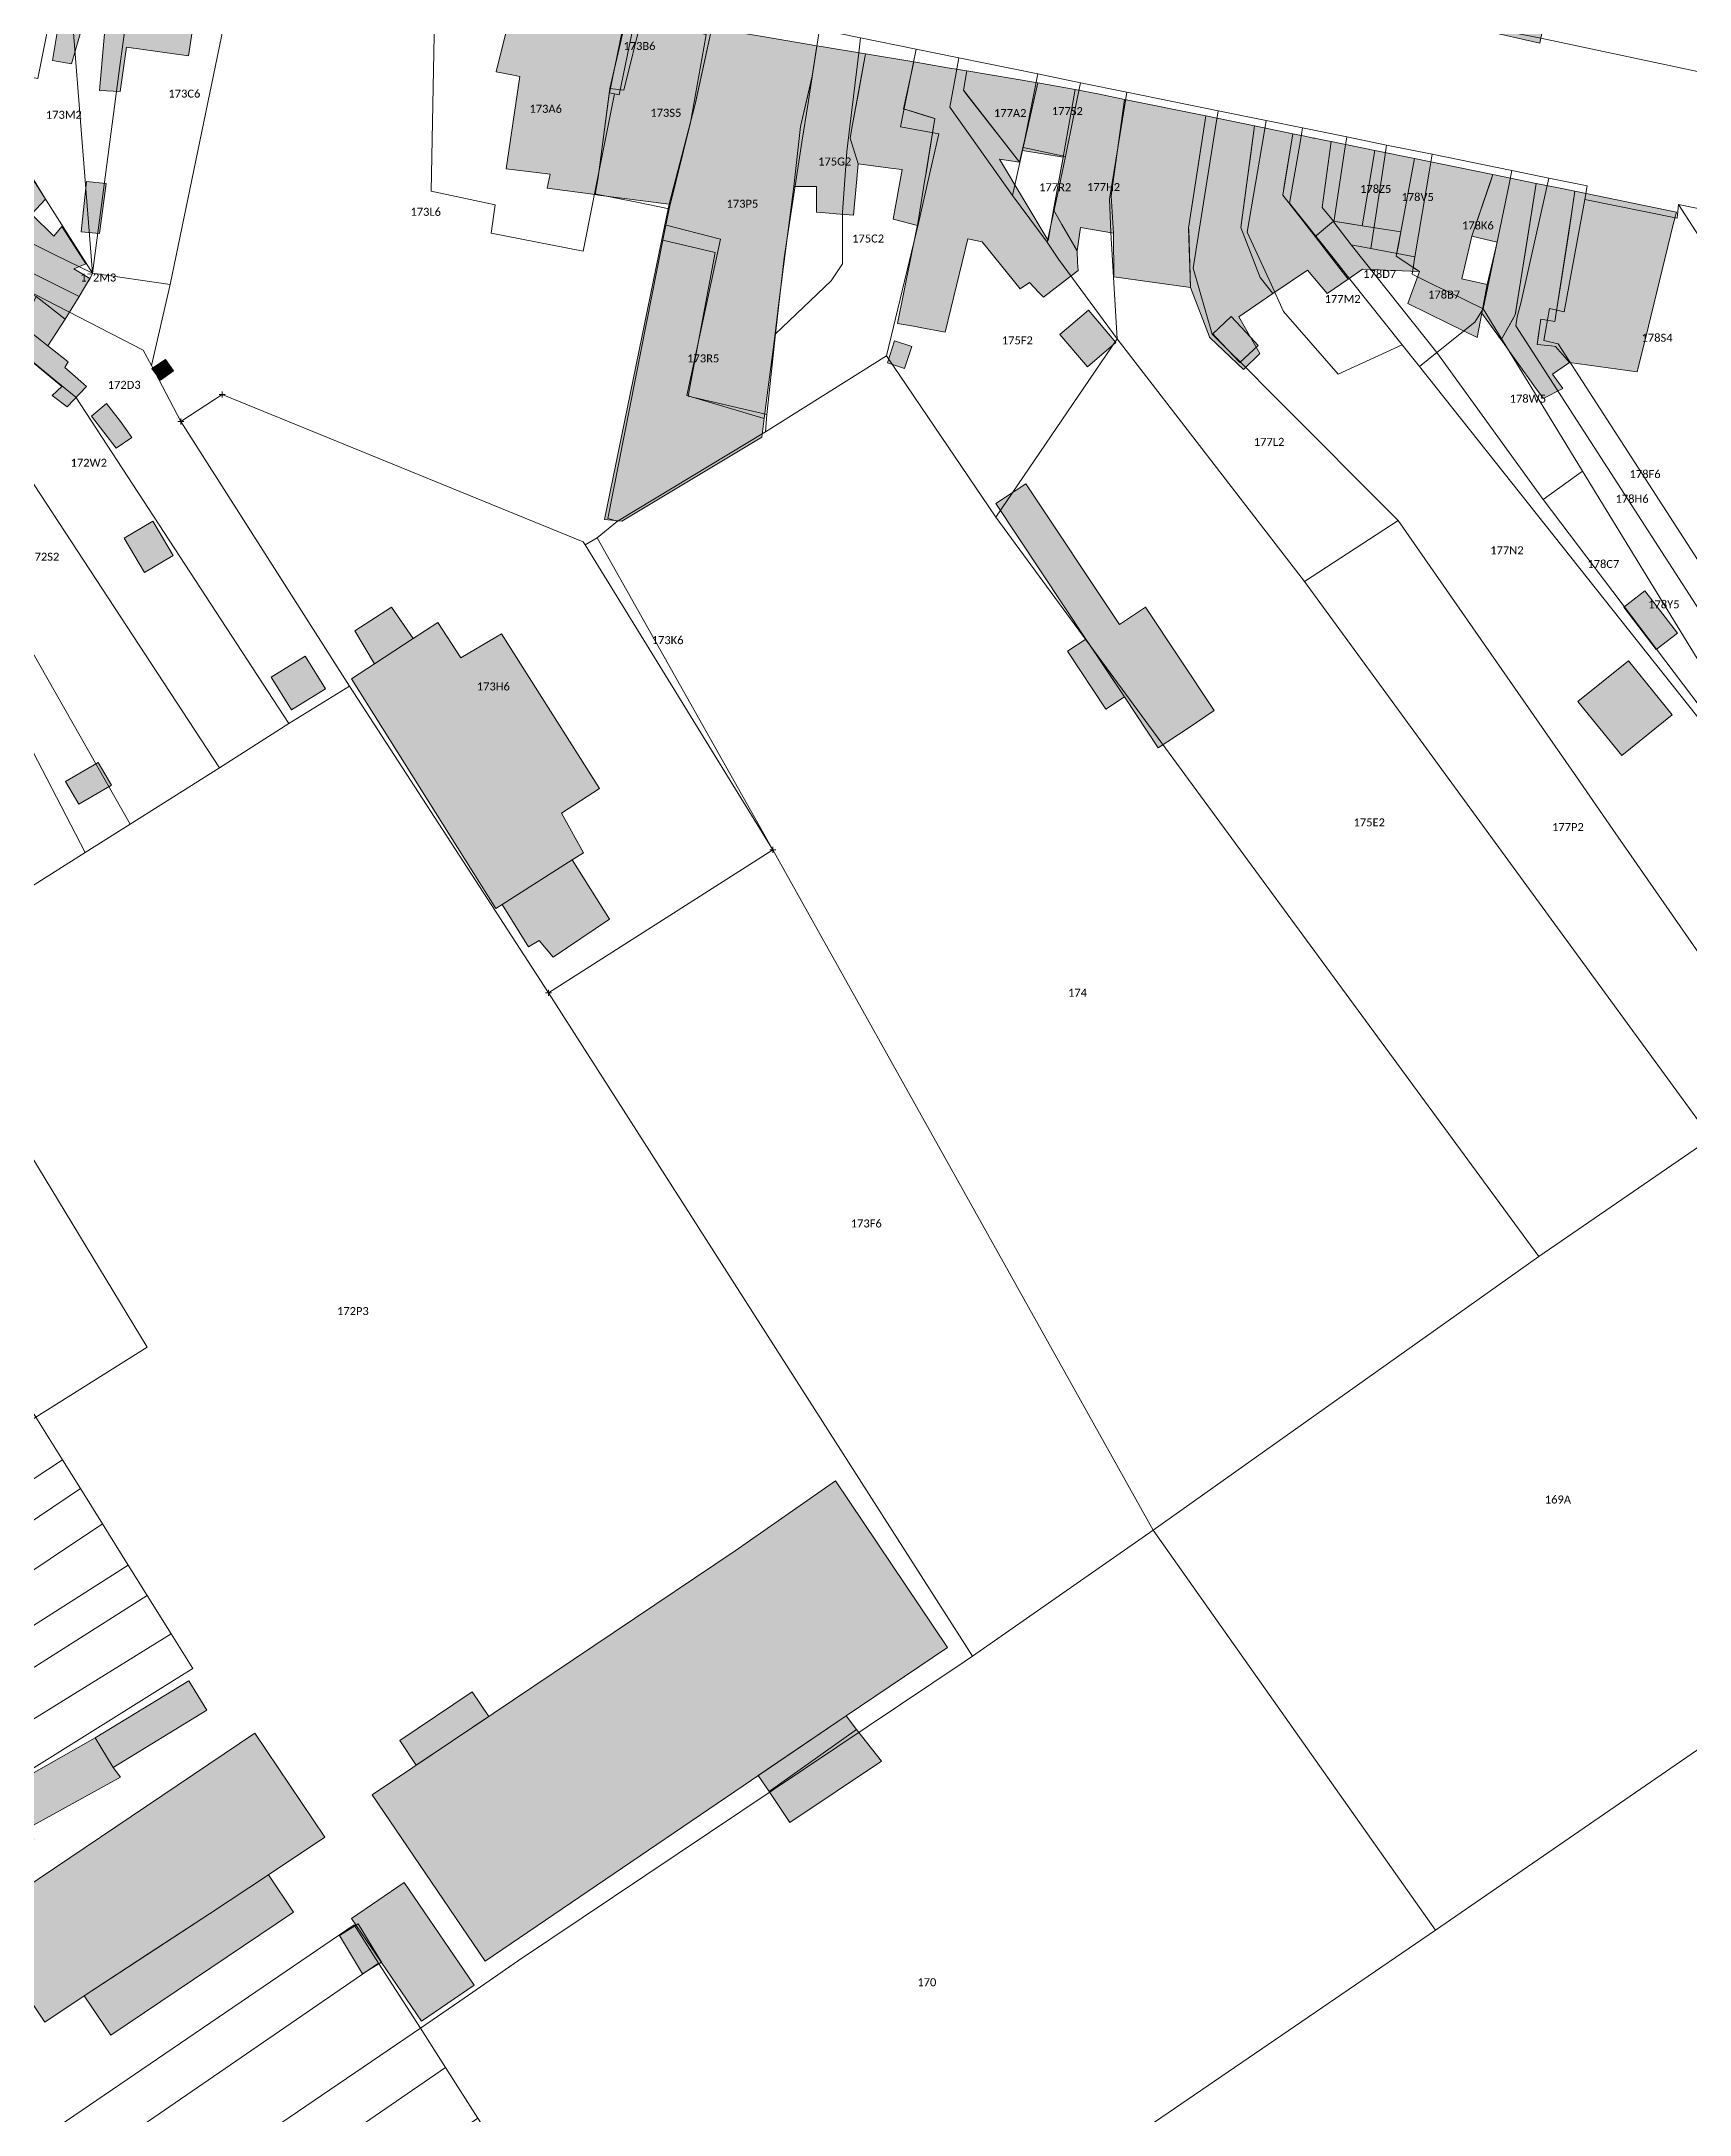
# Model space of a CAD drawing. Header units: metres. Extents: x 113120 to 240396, y 120329 to 242116.
# Drawn here: x 116629.7 to 116794.5, y 121497.3 to 121704.6 of the extents above; entities that cross this region are included whole.
import ezdxf

# ---------------------------------------------------------------- set-up
doc = ezdxf.new("R2010")
doc.units = ezdxf.units.M
doc.header["$LTSCALE"] = 3
doc.header["$PDMODE"] = 2
doc.header["$PDSIZE"] = 0.3
for name, color, linetype, lineweight in [('Bpn_CaPa', 78, 'Continuous', 0), ('Bpn_ReBu', 4, 'Continuous', 0), ('Bpt_CaNu', 7, 'Continuous', 0), ('Bpt_PrSt', 7, 'Continuous', 0), ('Hachure bâtiment', 11, 'Continuous', 0)]:
    doc.layers.add(name, color=color, linetype=linetype, lineweight=lineweight)
doc.styles.add('Legend', font='')
doc.styles.get('Legend').set_extended_font_data('Calibri')

msp = doc.modelspace()

# ---------------------------------------------------------------- hatches: boundary and pattern name
at = {"layer": 'Hachure bâtiment'}
h = msp.add_hatch(color=256, dxfattribs=at)
h.dxf.hatch_style = 1
h.paths.add_polyline_path([(116775.87, 121714.69), (116781.4, 121713.85), (116780.06, 121707), (116779.55, 121704.39), (116773.98, 121705.65), (116775.6, 121714.59), (116775.63, 121714.74)])
h = msp.add_hatch(color=256, dxfattribs=at)
h.dxf.hatch_style = 1
h.paths.add_polyline_path([(116621.45, 121702.62), (116618.78, 121702.94), (116620, 121709.42), (116622.3, 121709.02)], flags=16)
h.paths.add_polyline_path([(116628.54, 121710.14), (116633.45, 121709.25), (116633.35, 121708.9), (116638.08, 121707.97), (116644.95, 121706.62), (116644.42, 121703.12), (116638.22, 121704), (116637.56, 121699.56), (116635.52, 121699.67), (116636.05, 121705.72), (116633.82, 121706.12), (116632.72, 121702.32), (116630.8, 121702.65), (116631.27, 121705.47), (116627.87, 121706.47), (116625.97, 121696.82), (116621.95, 121697.6), (116621.83, 121696.18), (116616.14, 121697.3), (116617.3, 121703.12), (116621.45, 121702.62), (116622.3, 121709.02), (116618.07, 121709.75), (116618.47, 121711.97)])
h = msp.add_hatch(color=256, dxfattribs=at)
h.dxf.hatch_style = 1
h.paths.add_polyline_path([(116685.31, 121690.68), (116685.08, 121689.25), (116680.28, 121689.88), (116680.56, 121691.28), (116676.17, 121691.83), (116677.55, 121701.06), (116677.5, 121701.07), (116676.92, 121701.19), (116675.16, 121701.54), (116676.33, 121706.21), (116678.27, 121705.87), (116678.56, 121705.82), (116679.63, 121710.59), (116684.25, 121709.77), (116688.65, 121708.99), (116687.56, 121704.29), (116686.54, 121699.87), (116686.46, 121699.29), (116685.36, 121690.95)])
h = msp.add_hatch(color=256, dxfattribs=at)
h.dxf.hatch_style = 1
h.paths.add_polyline_path([(116690.05, 121708.74), (116689.76, 121707.09), (116687.95, 121699.68), (116686.54, 121699.87), (116686.54, 121699.87), (116688.65, 121708.99)])
h = msp.add_hatch(color=256, dxfattribs=at)
h.dxf.hatch_style = 1
h.paths.add_polyline_path([(116692.48, 121688.28), (116685.39, 121689.21), (116685.08, 121689.25), (116685.36, 121690.95), (116686.54, 121699.87), (116687.95, 121699.68), (116689.76, 121707.09), (116691.79, 121706.75), (116693.92, 121706.39), (116694.27, 121706.33), (116695.39, 121706.14), (116696.61, 121705.94), (116696.75, 121705.91), (116695.17, 121698.74), (116695.04, 121698.16)])
h = msp.add_hatch(color=256, dxfattribs=at)
h.dxf.hatch_style = 1
h.paths.add_polyline_path([(116702, 121705.03), (116707.25, 121704.14), (116706.76, 121701.08), (116705.62, 121696.07), (116704.93, 121690.06), (116704.05, 121683.11), (116703.45, 121678.43), (116702.93, 121674.28), (116702.44, 121670.49), (116701.98, 121666.88), (116694.25, 121669.18), (116697.62, 121684.78), (116692.05, 121686.23), (116692.48, 121688.28), (116693.33, 121691.59), (116695.04, 121698.16), (116696.75, 121705.91), (116697.82, 121705.73)])
h = msp.add_hatch(color=256, dxfattribs=at)
h.dxf.hatch_style = 1
h.paths.add_polyline_path([(116709.18, 121687.33), (116708.92, 121687.35), (116707.19, 121687.49), (116707.19, 121690.07), (116704.93, 121690.06), (116705.62, 121696.07), (116706.69, 121700.76), (116706.7, 121700.8), (116706.76, 121701.08), (116707.17, 121703.69), (116707.25, 121704.14), (116707.25, 121704.14), (116707.66, 121704.07), (116712.12, 121703.32), (116710.82, 121696.27), (116710.57, 121694.89), (116711.38, 121692.34), (116711.17, 121690.08), (116710.9, 121687.18)])
h = msp.add_hatch(color=256, dxfattribs=at)
h.dxf.hatch_style = 1
h.paths.add_polyline_path([(116712.12, 121703.32), (116716.93, 121702.51), (116715.9, 121697.84), (116716.81, 121697.55), (116719.04, 121696.85), (116718.16, 121691.44), (116718.05, 121690.77), (116717.3, 121686.16), (116714.87, 121686.81), (116715.76, 121691.75), (116714.61, 121691.91), (116711.38, 121692.34), (116710.57, 121694.89), (116710.82, 121696.27), (116711.37, 121699.27)])
h = msp.add_hatch(color=256, dxfattribs=at)
h.dxf.hatch_style = 1
h.paths.add_polyline_path([(116719.04, 121696.85), (116718.45, 121697.03), (116715.9, 121697.84), (116716.93, 121702.51), (116719.95, 121702), (116719.98, 121702), (116719.98, 121701.99), (116720.11, 121701.97), (116722.24, 121701.61), (116721.89, 121699.69), (116722.15, 121699.36), (116725.01, 121695.7), (116725.77, 121694.72), (116727.52, 121692.49), (116725.49, 121692.78), (116730.37, 121684.67), (116730.92, 121687.73), (116733.21, 121683.71), (116733.26, 121683.63), (116733.32, 121682.47), (116733.36, 121681.66), (116732.55, 121681.03), (116729.89, 121679), (116729.43, 121679.47), (116728.49, 121680.46), (116727.56, 121679.82), (116723.78, 121684.53), (116722.35, 121684.84), (116720.07, 121675.5), (116717.56, 121675.97), (116717.1, 121676.05), (116715.32, 121676.38), (116717.25, 121685.94), (116717.3, 121686.16), (116718.05, 121690.77), (116718.13, 121691.27), (116718.17, 121691.53), (116718.54, 121693.78)])
h = msp.add_hatch(color=256, dxfattribs=at)
h.dxf.hatch_style = 1
h.paths.add_polyline_path([(116729.35, 121700.42), (116727.52, 121692.49), (116721.89, 121699.69), (116722.24, 121701.61)], flags=17)
h = msp.add_hatch(color=256, dxfattribs=at)
h.dxf.hatch_style = 1
h.paths.add_polyline_path([(116731.86, 121692.99), (116727.79, 121693.67), (116729.35, 121700.42), (116733.08, 121699.77)], flags=17)
h = msp.add_hatch(color=256, dxfattribs=at)
h.dxf.hatch_style = 1
h.paths.add_polyline_path([(116733.08, 121699.77), (116735.51, 121699.28), (116738.02, 121698.76), (116736.68, 121689.13), (116736.9, 121685.4), (116733.6, 121685.96), (116733.26, 121683.64), (116733.26, 121683.63), (116731.75, 121686.27), (116730.92, 121687.73), (116731.86, 121692.99)])
h = msp.add_hatch(color=256, dxfattribs=at)
h.dxf.hatch_style = 1
h.paths.add_polyline_path([(116736.94, 121681.04), (116736.9, 121685.4), (116736.68, 121689.13), (116738.02, 121698.76), (116746.13, 121697.11), (116744.42, 121685.9), (116744.59, 121679.95)])
h = msp.add_hatch(color=256, dxfattribs=at)
h.dxf.hatch_style = 1
h.paths.add_polyline_path([(116749.43, 121677.03), (116751.53, 121673.37), (116749.92, 121671.75), (116747.95, 121673.63), (116746.51, 121675), (116746.5, 121675.03), (116744.59, 121679.95), (116744.43, 121685.77), (116744.42, 121685.9), (116745.67, 121694.08), (116746.13, 121697.11), (116751.01, 121696.12), (116749.63, 121685.95), (116751.57, 121680.97), (116752.84, 121679.35)])
h = msp.add_hatch(color=256, dxfattribs=at)
h.dxf.hatch_style = 1
h.paths.add_polyline_path([(116752.84, 121679.35), (116752.34, 121679.99), (116751.57, 121680.97), (116749.63, 121685.95), (116750.06, 121689.16), (116750.1, 121689.47), (116750.63, 121693.32), (116751.01, 121696.12), (116754.83, 121695.34), (116753.83, 121689.19), (116757.08, 121685.07), (116758.51, 121683.21), (116760.36, 121680.79), (116758.26, 121679.35), (116756.29, 121681.7)])
h = msp.add_hatch(color=256, dxfattribs=at)
h.dxf.hatch_style = 1
h.paths.add_polyline_path([(116756.91, 121694.91), (116757.03, 121694.89), (116757.6, 121694.77), (116758.68, 121694.55), (116757.77, 121687.96), (116758.91, 121686.58), (116757.71, 121685.59), (116757.4, 121685.34), (116757.08, 121685.07), (116753.83, 121689.19), (116754.05, 121690.52), (116754.31, 121692.12), (116754.83, 121695.34), (116755.66, 121695.17), (116755.75, 121695.15)], flags=17)
h = msp.add_hatch(color=256, dxfattribs=at)
h.dxf.hatch_style = 1
h.paths.add_polyline_path([(116761.76, 121686.14), (116758.91, 121686.58), (116757.77, 121687.96), (116758.68, 121694.55), (116763.05, 121693.66)])
h = msp.add_hatch(color=256, dxfattribs=at)
h.dxf.hatch_style = 1
h.paths.add_polyline_path([(116627.6, 121692.9), (116630.11, 121688.79), (116628.7, 121687.28), (116630.95, 121685.08), (116631.73, 121686.05), (116634.15, 121682.33), (116632.95, 121681.83), (116634.55, 121680.85), (116633.48, 121679.05), (116628.8, 121681.4), (116627.8, 121679.78), (116629.17, 121679.08), (116627.8, 121676.15), (116629.25, 121675), (116632.37, 121672.52), (116632.05, 121671.98), (116633.08, 121671.07), (116634.2, 121670.07), (116632.27, 121668.02), (116630.77, 121669.18), (116631.73, 121670.05), (116626.77, 121674.2), (116625.68, 121675), (116624.91, 121675.57), (116624.63, 121675), (116623.1, 121671.8), (116626.3, 121668.98), (116624.37, 121667.45), (116626.02, 121664.7), (116623.25, 121663.02), (116622.52, 121664.05), (116620.52, 121662.25), (116618.27, 121664.6), (116615.3, 121665.27), (116614.6, 121664.73), (116618.05, 121661.43), (116615.15, 121658.37), (116617.87, 121653.95), (116613.5, 121650.95), (116616.05, 121644.95), (116613.23, 121643.9), (116614.42, 121641.37), (116612.75, 121640.68), (116612.95, 121640.43), (116610.92, 121639.3), (116611.73, 121637.68), (116607.65, 121635.02), (116607.85, 121634.67), (116608, 121634.4), (116607, 121633.75), (116610.27, 121626.72), (116607.58, 121625.25), (116605.42, 121629), (116604.15, 121628.27), (116603.25, 121629.77), (116602.2, 121629.25), (116600.85, 121632.05), (116599.52, 121630.62), (116602.2, 121626.28), (116597.02, 121622.72), (116597.45, 121621.75), (116595.75, 121620.57), (116591.85, 121626.82), (116589.65, 121628.9), (116587.54, 121625.87), (116581.88, 121630.43), (116584.48, 121633.8), (116586.28, 121635.75), (116593.35, 121629.5), (116597.22, 121634.27), (116597.82, 121633.9), (116600.56, 121637.49), (116603.75, 121641.65), (116603.94, 121641.89), (116607.04, 121645.93), (116610.05, 121649.87), (116609.7, 121650.22), (116612.07, 121653.77), (116614.9, 121658.02), (116610.81, 121661.98), (116613.85, 121665.27), (116610.13, 121669.09), (116618.95, 121667.1), (116620.25, 121672.7), (116620.98, 121672.57), (116621.48, 121675), (116622.15, 121678.12), (116621.58, 121678.28), (116622.68, 121682.39), (116622.74, 121682.61), (116622.77, 121682.78), (116623.62, 121686.92), (116624.51, 121691.26), (116624.55, 121691.48), (116624.57, 121691.63), (116624.83, 121693.48)])
h.paths.add_polyline_path([(116628.8, 121681.4), (116633.48, 121679.05), (116632.06, 121676.81), (116629.17, 121679.08), (116627.8, 121679.78)], flags=16)
h = msp.add_hatch(color=256, dxfattribs=at)
h.dxf.hatch_style = 1
h.paths.add_polyline_path([(116767.02, 121692.85), (116765.65, 121685.53), (116761.76, 121686.14), (116763.05, 121693.66)])
h = msp.add_hatch(color=256, dxfattribs=at)
h.dxf.hatch_style = 1
h.paths.add_polyline_path([(116767.49, 121681.56), (116766.85, 121681.98), (116765.17, 121683.09), (116765.35, 121683.99), (116765.65, 121685.53), (116767.02, 121692.85), (116771.25, 121691.99), (116774.85, 121691.25), (116772.73, 121685.09), (116771.74, 121680.84), (116774.26, 121680.25), (116773.75, 121677.43), (116773.75, 121677.4), (116773.27, 121674.98), (116770.41, 121676.37), (116766.33, 121678.35)])
h = msp.add_hatch(color=256, dxfattribs=at)
h.dxf.hatch_style = 1
h.paths.add_polyline_path([(116636.17, 121690.35), (116635.5, 121685.37), (116633.67, 121685.52), (116634.2, 121690.55)])
h = msp.add_hatch(color=256, dxfattribs=at)
h.dxf.hatch_style = 1
h.paths.add_polyline_path([(116774.85, 121691.25), (116776.61, 121690.89), (116779.17, 121690.37), (116778.13, 121683.83), (116777.08, 121677.24), (116775.67, 121674.72), (116773.75, 121677.4), (116774.26, 121680.25), (116775.26, 121684.51), (116772.73, 121685.09), (116774.63, 121690.63)])
h = msp.add_hatch(color=256, dxfattribs=at)
h.dxf.hatch_style = 1
h.paths.add_polyline_path([(116782.7, 121687.33), (116781.05, 121676.57), (116779.64, 121676.81), (116779.5, 121675.89), (116779.41, 121675.26), (116779.37, 121675), (116779.26, 121674.28), (116780.67, 121674.13), (116780.68, 121674.12), (116781.09, 121674.08), (116782.51, 121672.47), (116780.81, 121671.31), (116781.82, 121669.85), (116779.88, 121668.87), (116779.86, 121668.9), (116779.01, 121670.08), (116778.71, 121670.51), (116776.49, 121673.58), (116775.72, 121674.66), (116775.67, 121674.72), (116776.92, 121676.96), (116777.08, 121677.24), (116777.08, 121677.25), (116777.09, 121677.35), (116777.27, 121678.42), (116779.17, 121690.37), (116781.57, 121689.88), (116783.05, 121689.58)])
h = msp.add_hatch(color=256, dxfattribs=at)
h.dxf.hatch_style = 1
h.paths.add_polyline_path([(116783.05, 121689.58), (116793.19, 121687.51), (116792.88, 121686.26), (116790.14, 121675.01), (116789.68, 121673.15), (116789.35, 121671.81), (116789.28, 121671.52), (116782.51, 121672.47), (116781.09, 121674.08), (116780.67, 121674.13), (116780.35, 121674.16), (116779.26, 121674.28), (116779.39, 121675.16), (116779.5, 121675.89), (116779.64, 121676.81), (116781.05, 121676.57), (116781.66, 121680.57), (116782.42, 121685.47)])
h = msp.add_hatch(color=256, dxfattribs=at)
h.dxf.hatch_style = 1
h.paths.add_polyline_path([(116694.25, 121669.18), (116701.98, 121666.88), (116701.75, 121665), (116692.09, 121659.21), (116687.73, 121656.59), (116686.01, 121656.77), (116688.88, 121670.78), (116692.05, 121686.23), (116697.62, 121684.78)])
h = msp.add_hatch(color=256, dxfattribs=at)
h.dxf.hatch_style = 1
h.paths.add_polyline_path([(116761.82, 121681.78), (116760.36, 121680.79), (116759.54, 121681.86), (116757.08, 121685.07), (116758.91, 121686.58), (116760.18, 121686.38), (116761.76, 121686.14), (116765.65, 121685.53), (116765.4, 121684.21), (116765.17, 121683.09), (116766.98, 121681.9), (116767.49, 121681.56), (116764.9, 121681.66)])
h = msp.add_hatch(color=256, dxfattribs=at)
h.dxf.hatch_style = 1
h.paths.add_polyline_path([(116629.17, 121679.08), (116632.06, 121676.81), (116630.35, 121674.12), (116629.25, 121675), (116627.8, 121676.15)], flags=17)
h.paths.add_polyline_path([(116628.8, 121681.4), (116633.48, 121679.05), (116632.06, 121676.81), (116629.17, 121679.08), (116627.8, 121679.78)], flags=16)
h = msp.add_hatch(color=256, dxfattribs=at)
h.dxf.hatch_style = 1
h.paths.add_polyline_path([(116734.29, 121672.04), (116731.54, 121675.25), (116734.4, 121677.69), (116737.14, 121674.47)])
h = msp.add_hatch(color=256, dxfattribs=at)
h.dxf.hatch_style = 1
h.paths.add_polyline_path([(116750.6, 121675), (116751.37, 121674.18), (116749.55, 121672.45), (116747.15, 121675), (116746.85, 121675.33), (116748.67, 121677.05)], flags=17)
h = msp.add_hatch(color=256, dxfattribs=at)
h.dxf.hatch_style = 1
h.paths.add_polyline_path([(116716.75, 121674.05), (116716.02, 121671.85), (116714.3, 121672.42), (116715.02, 121674.62)])
h = msp.add_hatch(color=256, dxfattribs=at)
h.dxf.hatch_style = 1
h.paths.add_polyline_path([(116642.92, 121671.62), (116641.6, 121670.7), (116640.75, 121671.85), (116642.12, 121672.77)])
h = msp.add_hatch(color=256, dxfattribs=at)
h.dxf.hatch_style = 1
h.paths.add_polyline_path([(116637.62, 121666.57), (116638.75, 121664.97), (116637.17, 121663.9), (116634.7, 121667.1), (116636.2, 121668.35)])
h = msp.add_hatch(color=256, dxfattribs=at)
h.dxf.hatch_style = 1
h.paths.add_polyline_path([(116741.37, 121633.94), (116737.99, 121639.03), (116734.51, 121644.27), (116734.14, 121644.82), (116725.14, 121658.37), (116728.13, 121660.35), (116737.49, 121646.26), (116740.11, 121648), (116746.98, 121637.66), (116744.36, 121635.92)])
h = msp.add_hatch(color=256, dxfattribs=at)
h.dxf.hatch_style = 1
h.paths.add_polyline_path([(116642.87, 121653.17), (116640, 121651.47), (116637.97, 121654.9), (116640.85, 121656.6)])
h = msp.add_hatch(color=256, dxfattribs=at)
h.dxf.hatch_style = 1
h.paths.add_polyline_path([(116793.3, 121645.42), (116791.17, 121643.77), (116787.92, 121648), (116790.05, 121649.63)])
h = msp.add_hatch(color=256, dxfattribs=at)
h.dxf.hatch_style = 1
h.paths.add_polyline_path([(116671.65, 121642.95), (116675.15, 121645.02), (116675.7, 121645.35), (116685.52, 121629.87), (116681.7, 121627.42), (116683.92, 121623.45), (116682.79, 121622.73), (116675.79, 121618.28), (116675.15, 121617.87), (116660.7, 121640.85), (116663, 121642.35), (116666.88, 121644.87), (116669.35, 121646.47)])
h = msp.add_hatch(color=256, dxfattribs=at)
h.dxf.hatch_style = 1
h.paths.add_polyline_path([(116666.88, 121644.87), (116663, 121642.35), (116661.05, 121645.65), (116664.7, 121648.02)])
h = msp.add_hatch(color=256, dxfattribs=at)
h.dxf.hatch_style = 1
h.paths.add_polyline_path([(116734.14, 121644.82), (116737.99, 121639.03), (116736.14, 121637.8), (116732.29, 121643.59)], flags=17)
h = msp.add_hatch(color=256, dxfattribs=at)
h.dxf.hatch_style = 1
h.paths.add_polyline_path([(116656.09, 121643.12), (116658.11, 121639.85), (116654.7, 121637.75), (116652.68, 121641.02)])
h = msp.add_hatch(color=256, dxfattribs=at)
h.dxf.hatch_style = 1
h.paths.add_polyline_path([(116792.76, 121637.25), (116787.72, 121633.17), (116783.34, 121638.57), (116788.39, 121642.65)])
h = msp.add_hatch(color=256, dxfattribs=at)
h.dxf.hatch_style = 1
h.paths.add_polyline_path([(116636.7, 121630.22), (116633.45, 121628.32), (116632.12, 121630.57), (116635.37, 121632.47)])
h = msp.add_hatch(color=256, dxfattribs=at)
h.dxf.hatch_style = 1
h.paths.add_polyline_path([(116686.5, 121616.82), (116680.87, 121613), (116679.47, 121614.67), (116678.42, 121614.05), (116675.79, 121618.28), (116682.79, 121622.73)])
h = msp.add_hatch(color=256, dxfattribs=at)
h.dxf.hatch_style = 1
h.paths.add_polyline_path([(116720.31, 121543.98), (116710.17, 121537.17), (116674.09, 121512.64), (116662.78, 121529.27), (116699.09, 121553.66), (116709.11, 121560.65)])
h = msp.add_hatch(color=256, dxfattribs=at)
h.dxf.hatch_style = 1
h.paths.add_polyline_path([(116646.25, 121537.72), (116636.87, 121532), (116635.07, 121534.95), (116644.45, 121540.67)])
h = msp.add_hatch(color=256, dxfattribs=at)
h.dxf.hatch_style = 1
h.paths.add_polyline_path([(116667.19, 121532.23), (116665.54, 121534.69), (116672.78, 121539.55), (116674.43, 121537.09)], flags=17)
h = msp.add_hatch(color=256, dxfattribs=at)
h.dxf.hatch_style = 1
h.paths.add_polyline_path([(116711.22, 121535.81), (116702.48, 121529.58), (116701.39, 121531.2), (116710.17, 121537.17)], flags=17)
h = msp.add_hatch(color=256, dxfattribs=at)
h.dxf.hatch_style = 1
h.paths.add_polyline_path([(116623.05, 121520.72), (116619.5, 121526.12), (116635.07, 121534.95), (116636.87, 121532), (116637.62, 121531.03), (116628.24, 121525.86), (116628.95, 121524.85)])
h = msp.add_hatch(color=256, dxfattribs=at)
h.dxf.hatch_style = 1
h.paths.add_polyline_path([(116640.38, 121513.36), (116633.98, 121509.17), (116630.05, 121506.53), (116623.21, 121516.7), (116651.05, 121535.43), (116658.05, 121525.04), (116652.42, 121521.25), (116646.5, 121517.36)])
h = msp.add_hatch(color=256, dxfattribs=at)
h.dxf.hatch_style = 1
h.paths.add_polyline_path([(116713.69, 121532.64), (116704.55, 121526.49), (116702.48, 121529.58), (116711.22, 121535.81)], flags=17)
h = msp.add_hatch(color=256, dxfattribs=at)
h.dxf.hatch_style = 1
h.paths.add_polyline_path([(116633.98, 121509.17), (116646.5, 121517.36), (116652.42, 121521.25), (116654.92, 121517.53), (116636.64, 121505.23)])
h = msp.add_hatch(color=256, dxfattribs=at)
h.dxf.hatch_style = 1
h.paths.add_polyline_path([(116665.99, 121520.5), (116672.98, 121510.23), (116667.7, 121506.63), (116660.7, 121516.9)])
h = msp.add_hatch(color=256, dxfattribs=at)
h.dxf.hatch_style = 1
h.paths.add_polyline_path([(116663.7, 121512.52), (116661.82, 121511.37), (116659.5, 121515.2), (116661.37, 121516.35)])

# ---------------------------------------------------------------- linework, layer by layer
at = {"layer": 'Bpn_CaPa'}
for points in [[(116783.26, 121747.3), (116789.6, 121745.98), (116794.35, 121746.27), (116797.34, 121701.12), (116779.64, 121704.9), (116774.07, 121705.99), (116777.23, 121722.04), (116777.79, 121724.38), (116783.26, 121747.3)], [(116626.65, 121701.36), (116623.7, 121701.89), (116616.71, 121703.16), (116618.43, 121711.94), (116620.38, 121721.9), (116630.3, 121719.93), (116628.38, 121710.14), (116627.66, 121706.5), (116630.37, 121706.01), (116629.36, 121700.87), (116626.65, 121701.36)], [(116625.49, 121695.43), (116626.65, 121701.36), (116629.36, 121700.87), (116630.37, 121706.01), (116627.66, 121706.5), (116628.38, 121710.14), (116630.3, 121719.93), (116635.22, 121718.99), (116633.38, 121709.23), (116632.83, 121706.26), (116634.8, 121681.4), (116629.07, 121690.43), (116627.53, 121692.88), (116625.09, 121693.4), (116625.49, 121695.43)], [(116639.67, 121718.14), (116637.8, 121704.03), (116637.58, 121702.35), (116634.8, 121681.4), (116632.83, 121706.26), (116633.38, 121709.23), (116635.22, 121718.99), (116639.67, 121718.14)], [(116639.67, 121718.14), (116650, 121716.07), (116647.91, 121706.01), (116642.56, 121680.26), (116634.8, 121681.4), (116637.58, 121702.35), (116637.8, 121704.03), (116639.67, 121718.14)], [(116685.29, 121654.93), (116684.08, 121654.23), (116683.89, 121654.53), (116647.77, 121669.28), (116643.65, 121666.58), (116640.71, 121672.16), (116642.56, 121680.26), (116647.91, 121706.01), (116650, 121716.07), (116669.12, 121712.13), (116668.68, 121689.61), (116675.08, 121688.22), (116674.66, 121685.39), (116683.87, 121683.59), (116684.8, 121688.28), (116685.01, 121689.34), (116689.24, 121688.48), (116692.48, 121687.83), (116691.84, 121684.7), (116686.33, 121656.87), (116687.3, 121656.6), (116685.29, 121654.93)], [(116687, 121699.32), (116685.01, 121689.34), (116684.8, 121688.28), (116683.87, 121683.59), (116674.66, 121685.39), (116675.08, 121688.22), (116668.68, 121689.61), (116669.12, 121712.13), (116679.9, 121709.91), (116688.31, 121708.18), (116686.51, 121699.42), (116687, 121699.32)], [(116707.5, 121705.76), (116707.27, 121704.28), (116706.36, 121698.41), (116705.75, 121694.48), (116703.96, 121682.92), (116703.12, 121675.33), (116702.23, 121667.26), (116694.38, 121669.09), (116697.06, 121683.45), (116691.84, 121684.7), (116692.48, 121687.83), (116694.62, 121696.47), (116695.93, 121703.92), (116696.16, 121705.25), (116691.03, 121706.25), (116690.93, 121705.76), (116688.92, 121706.16), (116689.29, 121707.98), (116689.59, 121709.41), (116707.5, 121705.76)], [(116687, 121699.32), (116686.51, 121699.42), (116688.31, 121708.18), (116689.29, 121707.98), (116688.92, 121706.16), (116687.49, 121699.22), (116687, 121699.32)], [(116687, 121699.32), (116687.49, 121699.22), (116688.92, 121706.16), (116690.93, 121705.76), (116691.03, 121706.25), (116696.16, 121705.25), (116695.93, 121703.92), (116694.62, 121696.47), (116692.48, 121687.83), (116689.24, 121688.48), (116685.01, 121689.34), (116687, 121699.32)], [(116711.62, 121704.92), (116717.17, 121703.79), (116716.87, 121702.31), (116715.6, 121696.04), (116719.44, 121695.34), (116718.51, 121691.25), (116717.41, 121686.41), (116714.19, 121673.13), (116702.1, 121665.55), (116702.23, 121667.26), (116703.12, 121675.33), (116708.67, 121680.63), (116709.8, 121682.33), (116709.8, 121687.45), (116710.24, 121693.56), (116710.55, 121696.05), (116711.44, 121703.42), (116711.62, 121704.92)], [(116707.5, 121705.76), (116711.62, 121704.92), (116711.44, 121703.42), (116710.55, 121696.05), (116710.24, 121693.56), (116709.8, 121687.45), (116709.8, 121682.33), (116708.67, 121680.63), (116703.12, 121675.33), (116703.96, 121682.92), (116705.75, 121694.48), (116706.36, 121698.41), (116707.27, 121704.28), (116707.5, 121705.76)], [(116721.45, 121702.92), (116721.17, 121701.42), (116720.54, 121697.98), (116726.82, 121689.15), (116730.27, 121684.48), (116731.39, 121682.8), (116737.28, 121674.82), (116725.15, 121657.01), (116714.19, 121673.13), (116717.41, 121686.41), (116718.51, 121691.25), (116719.44, 121695.34), (116715.6, 121696.04), (116716.87, 121702.31), (116717.17, 121703.79), (116721.45, 121702.92)], [(116721.45, 121702.92), (116729.35, 121701.31), (116729.04, 121699.84), (116727.86, 121693.97), (116726.82, 121689.15), (116720.54, 121697.98), (116721.17, 121701.42), (116721.45, 121702.92)], [(116732.11, 121693.05), (116727.86, 121693.97), (116729.04, 121699.84), (116729.35, 121701.31), (116733.62, 121700.44), (116733.31, 121698.98), (116732.11, 121693.05)], [(116738.25, 121699.5), (116738.01, 121698.03), (116736.5, 121688.81), (116736.63, 121685.45), (116737.28, 121674.82), (116731.39, 121682.8), (116730.27, 121684.48), (116731.43, 121689.86), (116732.11, 121693.05), (116733.31, 121698.98), (116733.62, 121700.44), (116738.25, 121699.5)], [(116747.36, 121697.64), (116747.13, 121696.19), (116745.48, 121685.68), (116744.88, 121681.88), (116746.78, 121675.31), (116748.71, 121673.38), (116749.58, 121672.52), (116753.28, 121668.8), (116765.38, 121656.68), (116756.01, 121650.56), (116737.28, 121674.82), (116736.63, 121685.45), (116736.5, 121688.81), (116738.01, 121698.03), (116738.25, 121699.5), (116747.36, 121697.64)], [(116804.27, 121607.3), (116801.08, 121605.31), (116786.85, 121625.79), (116783.2, 121631.03), (116765.38, 121656.68), (116753.28, 121668.8), (116749.58, 121672.52), (116748.71, 121673.38), (116746.78, 121675.31), (116744.88, 121681.88), (116745.48, 121685.68), (116747.13, 121696.19), (116747.36, 121697.64), (116752.18, 121696.65), (116751.94, 121695.22), (116750.28, 121685.5), (116752.67, 121680.29), (116753.92, 121677.56), (116759.38, 121671.3), (116765.76, 121674.23), (116767.49, 121672.06), (116801.09, 121629.74), (116804.27, 121607.3)], [(116752.18, 121696.65), (116755.8, 121695.92), (116755.56, 121694.47), (116754.52, 121688.39), (116758.86, 121682.92), (116760.54, 121680.81), (116765.76, 121674.23), (116759.38, 121671.3), (116753.92, 121677.56), (116752.67, 121680.29), (116750.28, 121685.5), (116751.94, 121695.22), (116752.18, 121696.65)], [(116769.25, 121673.46), (116767.49, 121672.06), (116765.76, 121674.23), (116760.54, 121680.81), (116758.86, 121682.92), (116754.52, 121688.39), (116755.56, 121694.47), (116755.8, 121695.92), (116760.23, 121695.02), (116760.02, 121693.6), (116758.93, 121686.51), (116760.67, 121684.24), (116769.25, 121673.46)], [(116760.67, 121684.24), (116758.93, 121686.51), (116760.02, 121693.6), (116760.23, 121695.02), (116764.21, 121694.21), (116764, 121692.79), (116762.63, 121683.87), (116760.67, 121684.24)], [(116767.05, 121683.04), (116762.63, 121683.87), (116764, 121692.79), (116764.21, 121694.21), (116768.76, 121693.28), (116768.53, 121691.88), (116767.05, 121683.04)], [(116634.8, 121681.4), (116631.04, 121683.23), (116623.8, 121686.84), (116613.93, 121688.95), (116614.85, 121693.63), (116624.7, 121691.42), (116629.07, 121690.43), (116634.8, 121681.4)], [(116726.82, 121689.15), (116727.86, 121693.97), (116732.11, 121693.05), (116731.43, 121689.86), (116730.27, 121684.48), (116726.82, 121689.15)], [(116767.05, 121683.04), (116768.53, 121691.88), (116768.76, 121693.28), (116776.74, 121691.65), (116776.46, 121690.28), (116775.36, 121685.01), (116773.86, 121677.82), (116770.39, 121679.52), (116769.12, 121680.14), (116766.76, 121681.3), (116767.05, 121683.04)], [(116800.36, 121634.55), (116783.79, 121661.6), (116779, 121669.46), (116773.86, 121677.82), (116775.36, 121685.01), (116776.46, 121690.28), (116776.74, 121691.65), (116780.42, 121690.9), (116780.12, 121689.55), (116777.66, 121678.52), (116777.28, 121677.03), (116777.13, 121676.13), (116799.9, 121640.88), (116800.36, 121634.55)], [(116780.42, 121690.9), (116784.28, 121690.12), (116784.03, 121688.76), (116781.97, 121677.53), (116780.51, 121677.87), (116779.92, 121674.68), (116781.38, 121674.34), (116799.5, 121646.28), (116799.9, 121640.88), (116777.13, 121676.13), (116777.28, 121677.03), (116777.66, 121678.52), (116780.12, 121689.55), (116780.42, 121690.9)], [(116613.07, 121684.55), (116613.93, 121688.95), (116623.8, 121686.84), (116631.04, 121683.23), (116634.8, 121681.4), (116642.56, 121680.26), (116640.71, 121672.16), (116639.88, 121673.71), (116629.16, 121679.23), (116622.93, 121682.43), (116613.07, 121684.55)], [(116784.03, 121688.76), (116793.27, 121686.9), (116793.41, 121688.25), (116796.81, 121683.01), (116799.5, 121646.28), (116781.38, 121674.34), (116779.92, 121674.68), (116780.51, 121677.87), (116781.97, 121677.53), (116784.03, 121688.76)], [(116660.5, 121640.09), (116654.43, 121636.36), (116633.13, 121669), (116631.18, 121670.61), (116622.08, 121678.1), (116612.17, 121679.93), (116613.07, 121684.55), (116622.93, 121682.43), (116629.16, 121679.23), (116639.88, 121673.71), (116640.71, 121672.16), (116643.65, 121666.58), (116660.5, 121640.09)], [(116702.23, 121667.26), (116702.1, 121665.55), (116687.3, 121656.6), (116686.33, 121656.87), (116691.84, 121684.7), (116697.06, 121683.45), (116694.38, 121669.09), (116702.23, 121667.26)], [(116767.05, 121683.04), (116766.76, 121681.3), (116769.12, 121680.14), (116770.39, 121679.52), (116773.86, 121677.82), (116773.03, 121676.49), (116769.25, 121673.46), (116760.67, 121684.24), (116762.63, 121683.87), (116767.05, 121683.04)], [(116654.43, 121636.36), (116647.52, 121631.93), (116620.91, 121672.51), (116610.81, 121674.95), (116612.17, 121679.93), (116622.08, 121678.1), (116631.18, 121670.61), (116633.13, 121669), (116654.43, 121636.36)], [(116773.86, 121677.82), (116779, 121669.46), (116783.79, 121661.6), (116779.86, 121658.76), (116769.25, 121673.46), (116773.03, 121676.49), (116773.86, 121677.82)], [(116647.52, 121631.93), (116638.58, 121626.3), (116618.81, 121661.02), (116617.09, 121663.95), (116615.23, 121665.25), (116615.8, 121667.77), (116609.27, 121669.25), (116610.81, 121674.95), (116620.91, 121672.51), (116647.52, 121631.93)], [(116725.15, 121657.01), (116737.28, 121674.82), (116756.01, 121650.56), (116796.66, 121594.93), (116779.43, 121583.07), (116725.15, 121657.01)], [(116769.25, 121673.46), (116779.86, 121658.76), (116800.87, 121631.03), (116801.09, 121629.74), (116767.49, 121672.06), (116769.25, 121673.46)], [(116725.15, 121657.01), (116779.43, 121583.07), (116740.86, 121555.71), (116702.84, 121623.74), (116685.29, 121654.93), (116687.3, 121656.6), (116702.1, 121665.55), (116714.19, 121673.13), (116725.15, 121657.01)], [(116634.08, 121623.47), (116627.88, 121635.43), (116622.18, 121632.16), (116616.25, 121645.03), (116612.34, 121653.51), (116603.89, 121659.44), (116607.11, 121665.32), (116609.27, 121669.25), (116615.8, 121667.77), (116615.23, 121665.25), (116617.09, 121663.95), (116618.81, 121661.02), (116638.58, 121626.3), (116634.08, 121623.47)], [(116680.4, 121609.45), (116660.5, 121640.09), (116643.65, 121666.58), (116647.77, 121669.28), (116683.89, 121654.53), (116684.08, 121654.23), (116702.84, 121623.74), (116680.4, 121609.45)], [(116800.36, 121634.55), (116800.87, 121631.03), (116779.86, 121658.76), (116783.79, 121661.6), (116800.36, 121634.55)], [(116684.08, 121654.23), (116685.29, 121654.93), (116702.84, 121623.74), (116684.08, 121654.23)], [(116804.27, 121607.3), (116805.51, 121601.03), (116803.52, 121599.66), (116796.66, 121594.93), (116756.01, 121650.56), (116765.38, 121656.68), (116783.2, 121631.03), (116786.85, 121625.79), (116801.08, 121605.31), (116804.27, 121607.3)], [(116589.89, 121640.6), (116597.75, 121633.88), (116599.67, 121630.83), (116601.98, 121627.14), (116622.3, 121594.8), (116625.98, 121597.63), (116640.27, 121574.03), (116629.15, 121567.01), (116621.88, 121578.66), (116618.48, 121584.36), (116614.42, 121591.1), (116592.05, 121626.93), (116589.65, 121628.9), (116584.26, 121633.46), (116586.12, 121635.82), (116589.89, 121640.6)], [(116634.08, 121623.47), (116623.32, 121616.69), (116616.58, 121628.74), (116619.87, 121630.75), (116622.18, 121632.16), (116627.88, 121635.43), (116634.08, 121623.47)], [(116722.81, 121543.13), (116680.4, 121609.45), (116702.84, 121623.74), (116740.86, 121555.71), (116722.81, 121543.13)], [(116779.43, 121583.07), (116796.66, 121594.93), (116803.52, 121599.66), (116805.51, 121601.03), (116808.93, 121584.24), (116817.78, 121549.22), (116769.09, 121515.72), (116740.86, 121555.71), (116779.43, 121583.07)], [(116631.8, 121562.77), (116582.05, 121530.01), (116573.63, 121524.47), (116571.1, 121528.18), (116579.53, 121533.82), (116580.4, 121534.4), (116582.8, 121536.01), (116584, 121536.81), (116600.01, 121547.52), (116613.23, 121556.36), (116621.71, 121562.03), (116629.15, 121567.01), (116631.8, 121562.77)], [(116631.8, 121562.77), (116633.6, 121559.88), (116591.43, 121531.47), (116584.33, 121526.68), (116575.97, 121521.04), (116573.63, 121524.47), (116582.05, 121530.01), (116631.8, 121562.77)], [(116633.6, 121559.88), (116635.8, 121556.36), (116593.61, 121528.16), (116589.55, 121525.45), (116578.16, 121517.83), (116575.97, 121521.04), (116584.33, 121526.68), (116591.43, 121531.47), (116633.6, 121559.88)], [(116638.39, 121552.22), (116591.54, 121522.39), (116588.65, 121520.41), (116580.3, 121514.69), (116578.16, 121517.83), (116589.55, 121525.45), (116593.61, 121528.16), (116635.8, 121556.36), (116638.39, 121552.22)], [(116690.33, 121470.5), (116687.28, 121475.25), (116684.76, 121479.17), (116683.08, 121481.79), (116680.72, 121485.47), (116678.66, 121488.68), (116676.36, 121492.25), (116674.91, 121494.52), (116673.35, 121496.94), (116670.11, 121502), (116667.6, 121505.92), (116671.55, 121508.64), (116677.42, 121512.7), (116721.98, 121542.57), (116722.81, 121543.13), (116740.86, 121555.71), (116769.09, 121515.72), (116694.16, 121464.53), (116692.14, 121467.67), (116690.33, 121470.5)], [(116582.44, 121511.54), (116580.3, 121514.69), (116588.65, 121520.41), (116591.54, 121522.39), (116638.39, 121552.22), (116640.29, 121549.18), (116593.42, 121519.47), (116590.69, 121517.5), (116582.44, 121511.54)], [(116642.68, 121545.35), (116595.55, 121516.19), (116592.88, 121514.37), (116584.44, 121508.61), (116582.44, 121511.54), (116590.69, 121517.5), (116593.42, 121519.47), (116640.29, 121549.18), (116642.68, 121545.35)], [(116642.68, 121545.35), (116644.83, 121541.9), (116643.96, 121541.35), (116600.08, 121513.95), (116595.27, 121510.94), (116586.56, 121505.5), (116584.44, 121508.61), (116592.88, 121514.37), (116595.55, 121516.19), (116642.68, 121545.35)], [(116605.31, 121478.33), (116616.53, 121485.98), (116621.74, 121489.53), (116628.45, 121494.1), (116660.96, 121516.26), (116663.41, 121512.44), (116624.41, 121485.67), (116616.14, 121479.96), (116608.06, 121474.44), (116606.85, 121473.61), (116604.14, 121477.54), (116605.31, 121478.33)], [(116612.35, 121468.33), (116611.08, 121467.47), (116606.85, 121473.61), (116608.06, 121474.44), (116616.14, 121479.96), (116624.41, 121485.67), (116663.41, 121512.44), (116667.6, 121505.92), (116627.37, 121478.56), (116620.41, 121473.81), (116612.35, 121468.33)], [(116612.35, 121468.33), (116620.41, 121473.81), (116627.37, 121478.56), (116667.6, 121505.92), (116670.11, 121502), (116632.7, 121476.31), (116623.55, 121470.03), (116615.19, 121464.28), (116612.35, 121468.33)], [(116618.42, 121459.69), (116615.19, 121464.28), (116623.55, 121470.03), (116632.7, 121476.31), (116670.11, 121502), (116673.35, 121496.94), (116633.18, 121469.7), (116626.77, 121465.35), (116618.42, 121459.69)]]:
    msp.add_lwpolyline(points, close=True, dxfattribs=at)
for points in [[(116796.81, 121683.01), (116793.41, 121688.25), (116809.05, 121685.07)], [(116623.32, 121616.69), (116634.08, 121623.47), (116638.58, 121626.3), (116647.52, 121631.93), (116654.43, 121636.36), (116660.5, 121640.09), (116680.4, 121609.45), (116722.81, 121543.13), (116721.98, 121542.57), (116677.42, 121512.7), (116671.55, 121508.64), (116667.6, 121505.92), (116663.41, 121512.44), (116663.41, 121512.44), (116660.96, 121516.26), (116628.45, 121494.1)], [(116600.08, 121513.95), (116643.96, 121541.35), (116644.83, 121541.9), (116642.68, 121545.35), (116640.29, 121549.18), (116638.39, 121552.22), (116635.8, 121556.36), (116633.6, 121559.88), (116631.8, 121562.77), (116629.15, 121567.01), (116640.27, 121574.03), (116625.98, 121597.63)], [(116694.16, 121464.53), (116769.09, 121515.72), (116817.78, 121549.22), (116827.97, 121514.6), (116837.49, 121472.06)]]:
    msp.add_lwpolyline(points, dxfattribs=at)
at = {"layer": 'Bpn_ReBu'}
for points in [[(116775.87, 121714.69), (116781.4, 121713.85), (116780.06, 121707), (116779.55, 121704.39), (116773.98, 121705.65), (116775.6, 121714.59), (116775.63, 121714.74), (116775.87, 121714.69)], [(116685.31, 121690.68), (116685.08, 121689.25), (116680.28, 121689.88), (116680.56, 121691.28), (116676.17, 121691.83), (116677.55, 121701.06), (116677.5, 121701.07), (116676.92, 121701.19), (116675.16, 121701.54), (116676.33, 121706.21), (116678.27, 121705.87), (116678.56, 121705.82), (116679.63, 121710.59), (116684.25, 121709.77), (116688.65, 121708.99), (116687.56, 121704.29), (116686.54, 121699.87), (116686.46, 121699.29), (116685.36, 121690.95), (116685.31, 121690.68)], [(116690.05, 121708.74), (116689.76, 121707.09), (116687.95, 121699.68), (116686.54, 121699.87), (116686.54, 121699.87), (116688.65, 121708.99), (116690.05, 121708.74)], [(116692.48, 121688.28), (116685.39, 121689.21), (116685.08, 121689.25), (116685.36, 121690.95), (116686.54, 121699.87), (116687.95, 121699.68), (116689.76, 121707.09), (116691.79, 121706.75), (116693.92, 121706.39), (116694.27, 121706.33), (116695.39, 121706.14), (116696.61, 121705.94), (116696.75, 121705.91), (116695.17, 121698.74), (116695.04, 121698.16), (116692.48, 121688.28)], [(116702, 121705.03), (116707.25, 121704.14), (116706.76, 121701.08), (116705.62, 121696.07), (116704.93, 121690.06), (116704.05, 121683.11), (116703.45, 121678.43), (116702.93, 121674.28), (116702.44, 121670.49), (116701.98, 121666.88), (116694.25, 121669.18), (116697.62, 121684.78), (116692.05, 121686.23), (116692.48, 121688.28), (116693.33, 121691.59), (116695.04, 121698.16), (116696.75, 121705.91), (116697.82, 121705.73), (116702, 121705.03)], [(116709.18, 121687.33), (116708.92, 121687.35), (116707.19, 121687.49), (116707.19, 121690.07), (116704.93, 121690.06), (116705.62, 121696.07), (116706.69, 121700.76), (116706.7, 121700.8), (116706.76, 121701.08), (116707.17, 121703.69), (116707.25, 121704.14), (116707.25, 121704.14), (116707.66, 121704.07), (116712.12, 121703.32), (116710.82, 121696.27), (116710.57, 121694.89), (116711.38, 121692.34), (116711.17, 121690.08), (116710.9, 121687.18), (116709.18, 121687.33)], [(116712.12, 121703.32), (116716.93, 121702.51), (116715.9, 121697.84), (116716.81, 121697.55), (116719.04, 121696.85), (116718.16, 121691.44), (116718.05, 121690.77), (116717.3, 121686.16), (116714.87, 121686.81), (116715.76, 121691.75), (116714.61, 121691.91), (116711.38, 121692.34), (116710.57, 121694.89), (116710.82, 121696.27), (116711.37, 121699.27), (116712.12, 121703.32)], [(116719.04, 121696.85), (116718.45, 121697.03), (116715.9, 121697.84), (116716.93, 121702.51), (116719.95, 121702), (116719.98, 121702), (116719.98, 121701.99), (116720.11, 121701.97), (116722.24, 121701.61), (116721.89, 121699.69), (116722.15, 121699.36), (116725.01, 121695.7), (116725.77, 121694.72), (116727.52, 121692.49), (116725.49, 121692.78), (116730.37, 121684.67), (116730.92, 121687.73), (116733.21, 121683.71), (116733.26, 121683.63), (116733.32, 121682.47), (116733.36, 121681.66), (116732.55, 121681.03), (116729.89, 121679), (116729.43, 121679.47), (116728.49, 121680.46), (116727.56, 121679.82), (116723.78, 121684.53), (116722.35, 121684.84), (116720.07, 121675.5), (116717.56, 121675.97), (116717.1, 121676.05), (116715.32, 121676.38), (116717.25, 121685.94), (116717.3, 121686.16), (116718.05, 121690.77), (116718.13, 121691.27), (116718.17, 121691.53), (116718.54, 121693.78), (116719.04, 121696.85)], [(116729.35, 121700.42), (116727.52, 121692.49), (116721.89, 121699.69), (116722.24, 121701.61), (116729.35, 121700.42)], [(116731.86, 121692.99), (116727.79, 121693.67), (116729.35, 121700.42), (116733.08, 121699.77), (116731.86, 121692.99)], [(116733.08, 121699.77), (116735.51, 121699.28), (116738.02, 121698.76), (116736.68, 121689.13), (116736.9, 121685.4), (116733.6, 121685.96), (116733.26, 121683.64), (116733.26, 121683.63), (116731.75, 121686.27), (116730.92, 121687.73), (116731.86, 121692.99), (116733.08, 121699.77)], [(116736.94, 121681.04), (116736.9, 121685.4), (116736.68, 121689.13), (116738.02, 121698.76), (116746.13, 121697.11), (116744.42, 121685.9), (116744.59, 121679.95), (116736.94, 121681.04)], [(116749.43, 121677.03), (116751.53, 121673.37), (116749.92, 121671.75), (116747.95, 121673.63), (116746.51, 121675), (116746.5, 121675.03), (116744.59, 121679.95), (116744.43, 121685.77), (116744.42, 121685.9), (116745.67, 121694.08), (116746.13, 121697.11), (116751.01, 121696.12), (116749.63, 121685.95), (116751.57, 121680.97), (116752.84, 121679.35), (116749.43, 121677.03)], [(116752.84, 121679.35), (116752.34, 121679.99), (116751.57, 121680.97), (116749.63, 121685.95), (116750.06, 121689.16), (116750.1, 121689.47), (116750.63, 121693.32), (116751.01, 121696.12), (116754.83, 121695.34), (116753.83, 121689.19), (116757.08, 121685.07), (116758.51, 121683.21), (116760.36, 121680.79), (116758.26, 121679.35), (116756.29, 121681.7), (116752.84, 121679.35)], [(116756.91, 121694.91), (116757.03, 121694.89), (116757.6, 121694.77), (116758.68, 121694.55), (116757.77, 121687.96), (116758.91, 121686.58), (116757.71, 121685.59), (116757.4, 121685.34), (116757.08, 121685.07), (116753.83, 121689.19), (116754.05, 121690.52), (116754.31, 121692.12), (116754.83, 121695.34), (116755.66, 121695.17), (116755.75, 121695.15), (116756.91, 121694.91)], [(116761.76, 121686.14), (116758.91, 121686.58), (116757.77, 121687.96), (116758.68, 121694.55), (116763.05, 121693.66), (116761.76, 121686.14)], [(116767.02, 121692.85), (116765.65, 121685.53), (116761.76, 121686.14), (116763.05, 121693.66), (116767.02, 121692.85)], [(116767.49, 121681.56), (116766.85, 121681.98), (116765.17, 121683.09), (116765.35, 121683.99), (116765.65, 121685.53), (116767.02, 121692.85), (116771.25, 121691.99), (116774.85, 121691.25), (116772.73, 121685.09), (116771.74, 121680.84), (116774.26, 121680.25), (116773.75, 121677.43), (116773.75, 121677.4), (116773.27, 121674.98), (116770.41, 121676.37), (116766.33, 121678.35), (116767.49, 121681.56)], [(116636.17, 121690.35), (116635.5, 121685.37), (116633.67, 121685.52), (116634.2, 121690.55), (116636.17, 121690.35)], [(116774.85, 121691.25), (116776.61, 121690.89), (116779.17, 121690.37), (116778.13, 121683.83), (116777.08, 121677.24), (116775.67, 121674.72), (116773.75, 121677.4), (116774.26, 121680.25), (116775.26, 121684.51), (116772.73, 121685.09), (116774.63, 121690.63), (116774.85, 121691.25)], [(116782.7, 121687.33), (116781.05, 121676.57), (116779.64, 121676.81), (116779.5, 121675.89), (116779.41, 121675.26), (116779.37, 121675), (116779.26, 121674.28), (116780.67, 121674.13), (116780.68, 121674.12), (116781.09, 121674.08), (116782.51, 121672.47), (116780.81, 121671.31), (116781.82, 121669.85), (116779.88, 121668.87), (116779.86, 121668.9), (116779.01, 121670.08), (116778.71, 121670.51), (116776.49, 121673.58), (116775.72, 121674.66), (116775.67, 121674.72), (116776.92, 121676.96), (116777.08, 121677.24), (116777.08, 121677.25), (116777.09, 121677.35), (116777.27, 121678.42), (116779.17, 121690.37), (116781.57, 121689.88), (116783.05, 121689.58), (116782.7, 121687.33)], [(116783.05, 121689.58), (116793.19, 121687.51), (116792.88, 121686.26), (116790.14, 121675.01), (116789.68, 121673.15), (116789.35, 121671.81), (116789.28, 121671.52), (116782.51, 121672.47), (116781.09, 121674.08), (116780.67, 121674.13), (116780.35, 121674.16), (116779.26, 121674.28), (116779.39, 121675.16), (116779.5, 121675.89), (116779.64, 121676.81), (116781.05, 121676.57), (116781.66, 121680.57), (116782.42, 121685.47), (116783.05, 121689.58)], [(116694.25, 121669.18), (116701.98, 121666.88), (116701.75, 121665), (116692.09, 121659.21), (116687.73, 121656.59), (116686.01, 121656.77), (116688.88, 121670.78), (116692.05, 121686.23), (116697.62, 121684.78), (116694.25, 121669.18)], [(116761.82, 121681.78), (116760.36, 121680.79), (116759.54, 121681.86), (116757.08, 121685.07), (116758.91, 121686.58), (116760.18, 121686.38), (116761.76, 121686.14), (116765.65, 121685.53), (116765.4, 121684.21), (116765.17, 121683.09), (116766.98, 121681.9), (116767.49, 121681.56), (116764.9, 121681.66), (116761.82, 121681.78)], [(116628.8, 121681.4), (116633.48, 121679.05), (116632.06, 121676.81), (116629.17, 121679.08), (116627.8, 121679.78), (116628.8, 121681.4)], [(116629.17, 121679.08), (116632.06, 121676.81), (116630.35, 121674.12), (116629.25, 121675), (116627.8, 121676.15), (116629.17, 121679.08)], [(116734.29, 121672.04), (116731.54, 121675.25), (116734.4, 121677.69), (116737.14, 121674.47), (116734.29, 121672.04)], [(116750.6, 121675), (116751.37, 121674.18), (116749.55, 121672.45), (116747.15, 121675), (116746.85, 121675.33), (116748.67, 121677.05), (116750.6, 121675)], [(116716.75, 121674.05), (116716.02, 121671.85), (116714.3, 121672.42), (116715.02, 121674.62), (116716.75, 121674.05)], [(116642.92, 121671.62), (116641.6, 121670.7), (116640.75, 121671.85), (116642.12, 121672.77), (116642.92, 121671.62)], [(116637.62, 121666.57), (116638.75, 121664.97), (116637.17, 121663.9), (116634.7, 121667.1), (116636.2, 121668.35), (116637.62, 121666.57)], [(116741.37, 121633.94), (116737.99, 121639.03), (116734.51, 121644.27), (116734.14, 121644.82), (116725.14, 121658.37), (116728.13, 121660.35), (116737.49, 121646.26), (116740.11, 121648), (116746.98, 121637.66), (116744.36, 121635.92), (116741.37, 121633.94)], [(116642.87, 121653.17), (116640, 121651.47), (116637.97, 121654.9), (116640.85, 121656.6), (116642.87, 121653.17)], [(116793.3, 121645.42), (116791.17, 121643.77), (116787.92, 121648), (116790.05, 121649.63), (116793.3, 121645.42)], [(116671.65, 121642.95), (116675.15, 121645.02), (116675.7, 121645.35), (116685.52, 121629.87), (116681.7, 121627.42), (116683.92, 121623.45), (116682.79, 121622.73), (116675.79, 121618.28), (116675.15, 121617.87), (116660.7, 121640.85), (116663, 121642.35), (116666.88, 121644.87), (116669.35, 121646.47), (116671.65, 121642.95)], [(116666.88, 121644.87), (116663, 121642.35), (116661.05, 121645.65), (116664.7, 121648.02), (116666.88, 121644.87)], [(116734.14, 121644.82), (116737.99, 121639.03), (116736.14, 121637.8), (116732.29, 121643.59), (116734.14, 121644.82)], [(116656.09, 121643.12), (116658.11, 121639.85), (116654.7, 121637.75), (116652.68, 121641.02), (116656.09, 121643.12)], [(116792.76, 121637.25), (116787.72, 121633.17), (116783.34, 121638.57), (116788.39, 121642.65), (116792.76, 121637.25)], [(116636.7, 121630.22), (116633.45, 121628.32), (116632.12, 121630.57), (116635.37, 121632.47), (116636.7, 121630.22)], [(116686.5, 121616.82), (116680.87, 121613), (116679.47, 121614.67), (116678.42, 121614.05), (116675.79, 121618.28), (116682.79, 121622.73), (116686.5, 121616.82)], [(116720.31, 121543.98), (116710.17, 121537.17), (116674.09, 121512.64), (116662.78, 121529.27), (116699.09, 121553.66), (116709.11, 121560.65), (116720.31, 121543.98)], [(116646.25, 121537.72), (116636.87, 121532), (116635.07, 121534.95), (116644.45, 121540.67), (116646.25, 121537.72)], [(116667.19, 121532.23), (116665.54, 121534.69), (116672.78, 121539.55), (116674.43, 121537.09), (116667.19, 121532.23)], [(116711.22, 121535.81), (116702.48, 121529.58), (116701.39, 121531.2), (116710.17, 121537.17), (116711.22, 121535.81)], [(116623.05, 121520.72), (116619.5, 121526.12), (116635.07, 121534.95), (116636.87, 121532), (116637.62, 121531.03), (116628.24, 121525.86), (116628.95, 121524.85), (116623.05, 121520.72)], [(116640.38, 121513.36), (116633.98, 121509.17), (116630.05, 121506.53), (116623.21, 121516.7), (116651.05, 121535.43), (116658.05, 121525.04), (116652.42, 121521.25), (116646.5, 121517.36), (116640.38, 121513.36)], [(116713.69, 121532.64), (116704.55, 121526.49), (116702.48, 121529.58), (116711.22, 121535.81), (116713.69, 121532.64)], [(116633.98, 121509.17), (116646.5, 121517.36), (116652.42, 121521.25), (116654.92, 121517.53), (116636.64, 121505.23), (116633.98, 121509.17)], [(116665.99, 121520.5), (116672.98, 121510.23), (116667.7, 121506.63), (116660.7, 121516.9), (116665.99, 121520.5)], [(116663.7, 121512.52), (116661.82, 121511.37), (116659.5, 121515.2), (116661.37, 121516.35), (116663.7, 121512.52)]]:
    msp.add_lwpolyline(points, close=True, dxfattribs=at)
for points in [[(116644.95, 121706.62), (116644.42, 121703.12), (116638.22, 121704), (116637.56, 121699.56), (116635.52, 121699.67), (116636.05, 121705.72)], [(116633.82, 121706.12), (116632.72, 121702.32), (116630.8, 121702.65), (116631.27, 121705.47)], [(116627.6, 121692.9), (116630.11, 121688.79), (116628.7, 121687.28), (116630.95, 121685.08), (116631.73, 121686.05), (116634.15, 121682.33), (116632.95, 121681.83), (116634.55, 121680.85), (116633.48, 121679.05), (116628.8, 121681.4)], [(116629.25, 121675), (116632.37, 121672.52), (116632.05, 121671.98), (116633.08, 121671.07), (116634.2, 121670.07), (116632.27, 121668.02), (116630.77, 121669.18), (116631.73, 121670.05), (116626.77, 121674.2)]]:
    msp.add_lwpolyline(points, dxfattribs=at)
at = {"layer": 'Bpt_PrSt'}
for p in [(116647.77, 121669.28), (116643.65, 121666.58), (116702.84, 121623.74), (116680.4, 121609.45)]:
    msp.add_point(p, dxfattribs=at)

# ---------------------------------------------------------------- texts
at = {"layer": 'Bpt_CaNu', "char_height": 0.8, "attachment_point": 7, "style": 'Legend'}
for s, insert in [('173B6', (116687.9, 121703.7)), ('173C6', (116642.4, 121698.94)), ('173A6', (116678.5, 121697.42)), ('173M2', (116630.15, 121696.82)), ('173S5', (116690.59, 121697.02)), ('177A2', (116724.95, 121697)), ('177S2', (116730.74, 121697.19)), ('175G2', (116707.37, 121692.15)), ('177R2', (116729.47, 121689.59)), ('177H2', (116734.26, 121689.61)), ('178Z5', (116761.57, 121689.41)), ('173L6', (116666.6, 121687.12)), ('173P5', (116698.21, 121687.93)), ('178V5', (116765.7, 121688.6)), ('178K6', (116771.75, 121685.76)), ('175C2', (116710.77, 121684.45)), ('178D7', (116761.88, 121680.91)), ('172M3', (116633.59, 121680.55)), ('178B7', (116768.36, 121678.85)), ('177M2', (116758.02, 121678.42)), ('178S4', (116789.71, 121674.53)), ('173R5', (116694.28, 121672.47)), ('175F2', (116725.74, 121674.27)), ('172D3', (116636.33, 121669.82)), ('178W5', (116776.52, 121668.44)), ('177L2', (116750.94, 121664.13)), ('172W2', (116632.62, 121662.04)), ('178F6', (116788.51, 121660.9)), ('178H6', (116787.11, 121658.43)), ('172S2', (116628.39, 121652.64)), ('177N2', (116774.58, 121653.29)), ('178C7', (116784.29, 121651.91)), ('178Y5', (116790.37, 121647.88)), ('173K6', (116690.73, 121644.3)), ('173H6', (116673.24, 121639.67)), ('175E2', (116760.91, 121626.08)), ('177P2', (116780.76, 121625.62)), ('174', (116732.36, 121609.06)), ('173F6', (116710.63, 121585.98)), ('172P3', (116659.26, 121577.22)), ('169A', (116780.04, 121558.38)), ('170', (116717.29, 121510.12))]:
    msp.add_mtext(s, dxfattribs=dict(at, insert=insert))

doc.saveas('drawing.dxf')
